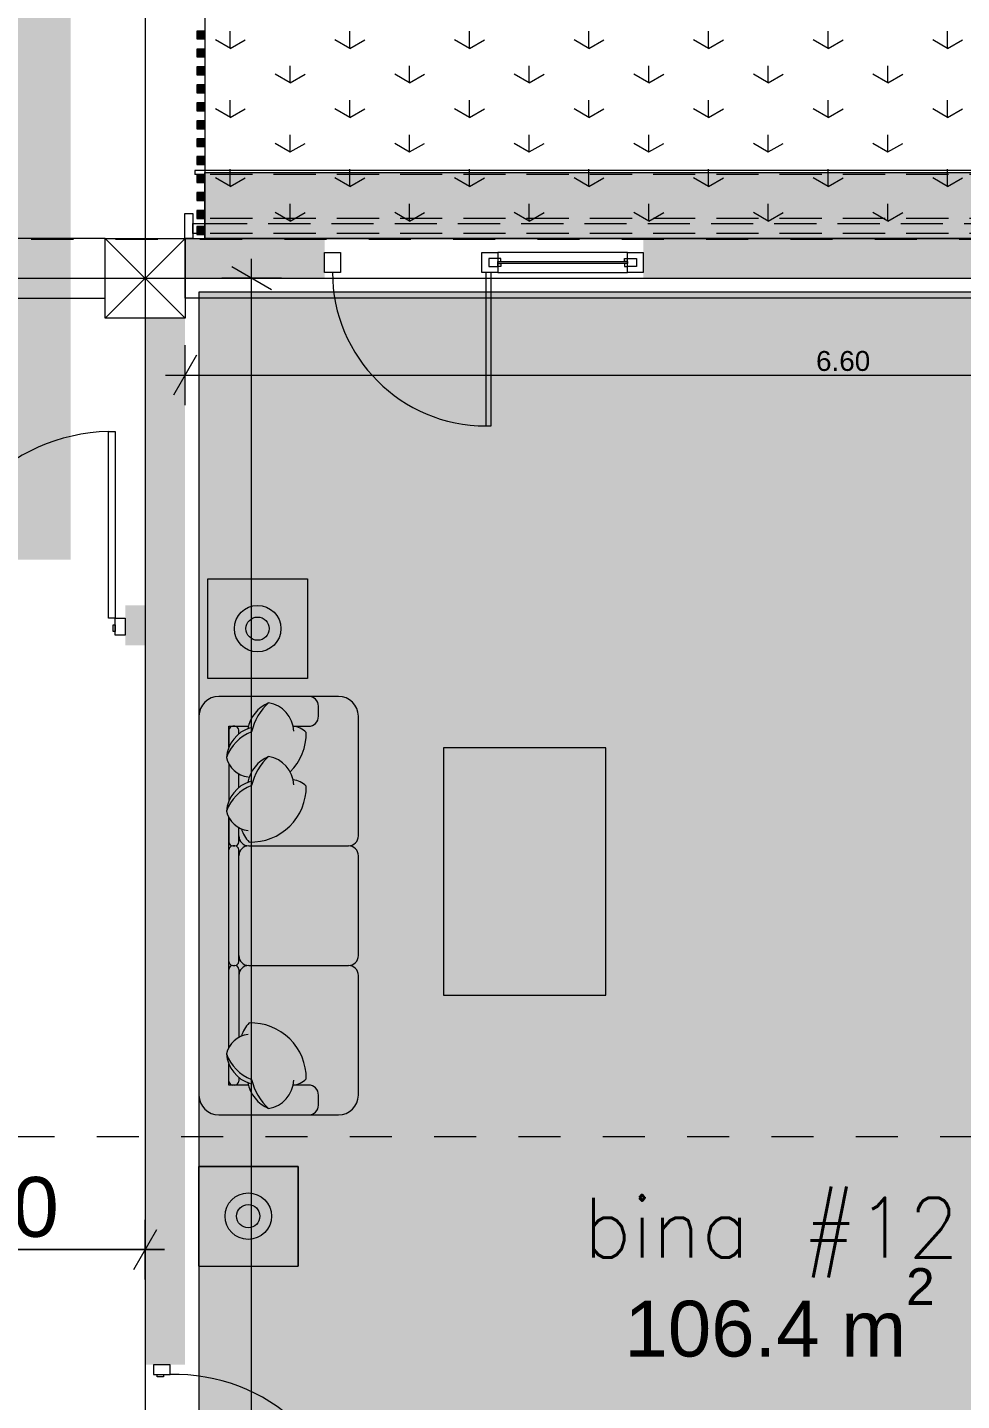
# Model space of a CAD drawing. Header units: millimetres. Extents: x 475616349 to 476941521, y 4620115302 to 4621446928.
# Drawn here: x 476511016 to 476515704, y 4620394034 to 4620400922 of the extents above; entities that cross this region are included whole.
import ezdxf

# ---------------------------------------------------------------- set-up
doc = ezdxf.new("R2010")
doc.units = ezdxf.units.MM
doc.header["$MEASUREMENT"] = 0
doc.linetypes.add('Dashed', pattern=[423.333333, 211.666667, -211.666667])
doc.linetypes.add('Hidden Line', pattern=[317.5, 211.666667, -105.833333])
for name, color, linetype, lineweight in [('2D Drafting - General_Pen_No__1_Pen_No__7', 7, 'Continuous', 0), ('2D Drafting - General_Pen_No__1_Pen_No__7_Pen_No__7', 7, 'Continuous', 0), ('2D Drafting - General_Pen_No__250_Pen_No__7_Pen_No__7', 7, 'Continuous', 0), ('2D Drafting - General_Pen_No__7_Pen_No__7_Pen_No__7', 7, 'Continuous', 0), ('Annotation - Text_Pen_No__7_Pen_No__142', 142, 'Continuous', 0), ('Doors_Pen_No__7_Pen_No__7', 7, 'Continuous', 0), ('Doors_Pen_No__7_Pen_No__7_Pen_No__7', 7, 'Continuous', 0), ('G-Anno-Nplt_Pen_No__142', 142, 'Continuous', 0), ('G-Anno-Nplt_Pen_No__151', 151, 'Continuous', 0), ('G-Anno-Nplt_Pen_No__4', 7, 'Continuous', 0), ('G-Anno-Nplt_Pen_No__7', 7, 'Continuous', 0), ('kar-panjara_Pen_No__7_Pen_No__7_Pen_No__7', 7, 'Continuous', 0), ('New_0_Pen_No__250_Pen_No__255', 255, 'Continuous', 0), ('New_0_Pen_No__250_Pen_No__7', 7, 'Continuous', 0), ('New_0_Pen_No__5', 5, 'Continuous', 0), ('New_0_Pen_No__7', 7, 'Continuous', 0), ('New_2D Drafting - General_Pen_No__250_Pen_No__7_Pen_No__112', 112, 'Continuous', 0), ('New_2D Drafting - General_Pen_No__250_Pen_No__7_Pen_No__4', 7, 'Continuous', 0), ('New_Interior - Furniture _Pen_No__250', 7, 'Continuous', 0), ('New_Interior - Furniture _Pen_No__255', 255, 'Continuous', 0), ('New_shenobebi_Pen_No__1', 1, 'Continuous', 0), ('zoma_Pen_No__4', 7, 'Continuous', 0), ('zoma_Pen_No__5_Pen_No__5', 5, 'Continuous', 0)]:
    doc.layers.add(name, color=color, linetype=linetype, lineweight=lineweight)
doc.layers.add('New_2D Drafting - General_Pen_No__250_Pen_No__7_Pen_No__15', color=7, linetype='Continuous', lineweight=0, true_color=0xf8d731)
doc.layers.add('zoma', color=7, linetype='Continuous')
doc.styles.add('GENERATED_STYLE_1', font='arial.ttf')
doc.styles.add('GENERATED_STYLE_2', font='arial.ttf')
doc.dimstyles.new('GENERATED_STYLE__37', dxfattribs={"dimtxt": 300, "dimasz": 152, "dimexe": 0.18, "dimexo": 3, "dimgap": 0.09, "dimtad": 1, "dimtih": 1, "dimtoh": 1, "dimlfac": 0.001, "dimzin": 0, "dimdsep": 46, "dimtxsty": 'GENERATED_STYLE_2', "dimblk": 'ARROWHEAD_2', "dimblk1": 'ARROWHEAD_2', "dimblk2": 'ARROWHEAD_2', "dimcen": 0.09, "dimclrd": 7, "dimclre": 7, "dimclrt": 7, "dimadec": 0, "dimazin": 0, "dimtfac": 1, "dimtdec": 4, "dimtmove": 0, "dimatfit": 3, "dimfxl": 1, "dimtolj": 1, "dimtzin": 0, "dimarcsym": 0})
doc.dimstyles.new('GENERATED_STYLE__38', dxfattribs={"dimtxt": 300, "dimasz": 152, "dimexe": 0.18, "dimexo": 3, "dimgap": 0.09, "dimtad": 1, "dimlfac": 0.001, "dimzin": 0, "dimdsep": 46, "dimtxsty": 'GENERATED_STYLE_2', "dimblk": 'ARROWHEAD_2', "dimblk1": 'ARROWHEAD_2', "dimblk2": 'ARROWHEAD_2', "dimcen": 0.09, "dimclrd": 7, "dimclre": 7, "dimclrt": 7, "dimadec": 0, "dimazin": 0, "dimtfac": 1, "dimtdec": 4, "dimtmove": 0, "dimatfit": 3, "dimfxl": 1, "dimtolj": 1, "dimtzin": 0, "dimarcsym": 0})
doc.dimstyles.new('GENERATED_STYLE__41', dxfattribs={"dimtxt": 100, "dimasz": 152, "dimexe": 0.18, "dimexo": 3, "dimgap": 0.09, "dimtad": 1, "dimtih": 1, "dimtoh": 1, "dimlfac": 0.001, "dimzin": 0, "dimdsep": 46, "dimtxsty": 'GENERATED_STYLE_2', "dimblk": 'ARROWHEAD_2', "dimblk1": 'ARROWHEAD_2', "dimblk2": 'ARROWHEAD_2', "dimcen": 0.09, "dimclrd": 7, "dimclre": 7, "dimclrt": 7, "dimadec": 0, "dimazin": 0, "dimtfac": 1, "dimtdec": 4, "dimtmove": 0, "dimatfit": 3, "dimfxl": 1, "dimtolj": 1, "dimtzin": 0, "dimarcsym": 0})
doc.dimstyles.new('GENERATED_STYLE__43', dxfattribs={"dimtxt": 100, "dimasz": 152, "dimexe": 0.18, "dimexo": 3, "dimgap": 0.09, "dimtad": 1, "dimlfac": 0.001, "dimzin": 0, "dimdsep": 46, "dimtxsty": 'GENERATED_STYLE_2', "dimblk": 'ARROWHEAD_2', "dimblk1": 'ARROWHEAD_2', "dimblk2": 'ARROWHEAD_2', "dimcen": 0.09, "dimclrd": 7, "dimclre": 7, "dimclrt": 7, "dimadec": 0, "dimazin": 0, "dimtfac": 1, "dimtdec": 4, "dimtmove": 0, "dimatfit": 3, "dimfxl": 1, "dimtolj": 1, "dimtzin": 0, "dimarcsym": 0})

# ---------------------------------------------------------------- blocks, each defined once
blk = doc.blocks.new('*D1861', base_point=(476577134.1, 4620325125.7))
at = {"layer": 'zoma_Pen_No__4', "color": 7, "linetype": 'Continuous', "lineweight": 0, "transparency": 16777216}
for p, q in [((476509907.9, 4620394641), (476509907.9, 4620394941)), ((476511607.1, 4620394641), (476511607.1, 4620394941)), ((476509965.7, 4620394891), (476509850.2, 4620394691)), ((476511549.4, 4620394691), (476511664.9, 4620394891)), ((476509810.1, 4620394791), (476509907.9, 4620394791)), ((476509907.9, 4620394791), (476511607.1, 4620394791)), ((476511607.1, 4620394791), (476511704.9, 4620394791))]:
    blk.add_line(p, q, dxfattribs=at)
at = {"layer": 'zoma_Pen_No__4', "color": 7, "lineweight": 0, "transparency": 16777216, "insert": (476510358.4, 4620394851), "char_height": 300, "attachment_point": 7, "style": 'GENERATED_STYLE_2'}
blk.add_mtext('\\A1;{\\pql;\\fArial CYR|b0|i0|c204|p34;1.70}', dxfattribs=at)
blk = doc.blocks.new('ARROWHEAD_2')
at = {"color": 0, "linetype": 'Continuous', "lineweight": 0}
for p, q in [((-0.378, -0.655), (0.378, 0.655)), ((0, 0), (-1, 0))]:
    blk.add_line(p, q, dxfattribs=at)
blk = doc.blocks.new('*D1878', base_point=(476577134.1, 4620325125.7))
at = {"layer": 'zoma_Pen_No__4', "color": 7, "linetype": 'Continuous', "lineweight": 0, "transparency": 16777216}
for p, q in [((476509907.9, 4620394941), (476509907.9, 4620394641)), ((476511607.1, 4620394941), (476511607.1, 4620394641)), ((476509965.7, 4620394891), (476509850.2, 4620394691)), ((476511549.4, 4620394691), (476511664.9, 4620394891)), ((476509907.9, 4620394791), (476509810.1, 4620394791)), ((476511607.1, 4620394791), (476509907.9, 4620394791)), ((476511704.9, 4620394791), (476511607.1, 4620394791))]:
    blk.add_line(p, q, dxfattribs=at)
at = {"layer": 'zoma_Pen_No__4', "color": 7, "lineweight": 0, "transparency": 16777216, "insert": (476510358.4, 4620394851), "char_height": 300, "attachment_point": 7, "style": 'GENERATED_STYLE_2'}
blk.add_mtext('\\A1;{\\pql;\\fArial CYR|b0|i0|c204|p34;1.70}', dxfattribs=at)
blk = doc.blocks.new('*D1879', base_point=(476577134.1, 4620325125.7))
at = {"layer": 'zoma_Pen_No__4', "color": 7, "linetype": 'Continuous', "lineweight": 0, "transparency": 16777216}
for p, q in [((476531324.7, 4620394423.5), (476531324.7, 4620394521.3)), ((476531424.7, 4620394365.7), (476531224.7, 4620394481.2)), ((476531474.7, 4620394423.5), (476531174.7, 4620394423.5)), ((476531324.7, 4620392863.5), (476531324.7, 4620394423.5)), ((476531224.7, 4620392921.2), (476531424.7, 4620392805.7)), ((476531474.7, 4620392863.5), (476531174.7, 4620392863.5)), ((476531324.7, 4620392765.7), (476531324.7, 4620392863.5))]:
    blk.add_line(p, q, dxfattribs=at)
at = {"layer": 'zoma_Pen_No__4', "color": 7, "lineweight": 0, "transparency": 16777216, "insert": (476531264.7, 4620393244.4), "char_height": 300, "attachment_point": 7, "rotation": 90, "style": 'GENERATED_STYLE_2'}
blk.add_mtext('\\A1;{\\pql;\\fArial CYR|b0|i0|c204|p34;1.56}', dxfattribs=at)
blk = doc.blocks.new('*D1905', base_point=(476577134.1, 4620325125.7))
at = {"layer": 'zoma_Pen_No__4', "color": 7, "linetype": 'Continuous', "lineweight": 0, "transparency": 16777216}
for p, q in [((476511807.1, 4620399027.5), (476511807.1, 4620399327.5)), ((476518407.1, 4620399027.5), (476518407.1, 4620399327.5)), ((476511864.9, 4620399277.5), (476511749.4, 4620399077.5)), ((476518349.4, 4620399077.5), (476518464.9, 4620399277.5)), ((476511709.3, 4620399177.5), (476511807.1, 4620399177.5)), ((476511807.1, 4620399177.5), (476518407.1, 4620399177.5)), ((476518407.1, 4620399177.5), (476518504.9, 4620399177.5))]:
    blk.add_line(p, q, dxfattribs=at)
at = {"layer": 'zoma_Pen_No__4', "color": 7, "lineweight": 0, "transparency": 16777216, "insert": (476514974.1, 4620399197.5), "char_height": 100, "attachment_point": 7, "style": 'GENERATED_STYLE_2'}
blk.add_mtext('\\A1;{\\pql;\\fArial CYR|b0|i0|c204|p34;6.60}', dxfattribs=at)
blk = doc.blocks.new('*D1906', base_point=(476577134.1, 4620325125.7))
at = {"layer": 'zoma_Pen_No__4', "color": 7, "linetype": 'Continuous', "lineweight": 0, "transparency": 16777216}
for p, q in [((476512141.2, 4620399663.5), (476512141.2, 4620399761.3)), ((476512241.2, 4620399605.7), (476512041.2, 4620399721.2)), ((476512291.2, 4620399663.5), (476511991.2, 4620399663.5)), ((476512141.2, 4620383963.3), (476512141.2, 4620399663.5)), ((476512041.2, 4620384021), (476512241.2, 4620383905.6)), ((476512291.2, 4620383963.3), (476511991.2, 4620383963.3)), ((476512141.2, 4620383865.5), (476512141.2, 4620383963.3))]:
    blk.add_line(p, q, dxfattribs=at)
at = {"layer": 'zoma_Pen_No__4', "color": 7, "lineweight": 0, "transparency": 16777216, "insert": (476512121.2, 4620391642.4), "char_height": 100, "attachment_point": 7, "rotation": 90, "style": 'GENERATED_STYLE_2'}
blk.add_mtext('\\A1;{\\pql;\\fArial CYR|b0|i0|c204|p34;15.70}', dxfattribs=at)

msp = doc.modelspace()

# ---------------------------------------------------------------- hatches: boundary and pattern name
at = {"layer": '2D Drafting - General_Pen_No__250_Pen_No__7_Pen_No__7', "linetype": 'Continuous', "lineweight": 0}
for points in [[(476511807.131, 4620399663.476), (476512507.129, 4620399663.476), (476512507.129, 4620399863.476), (476511807.131, 4620399863.476)], [(476514107.129, 4620399663.476), (476515807.128, 4620399663.476), (476515807.128, 4620399863.476), (476514107.129, 4620399863.476)], [(476511607.131, 4620399463.476), (476511607.131, 4620394213.476), (476511807.131, 4620394213.476), (476511807.131, 4620399463.476)], [(476511507.216, 4620397823.103), (476511607.131, 4620397823.103), (476511607.131, 4620398023.103), (476511507.216, 4620398023.103)]]:
    msp.add_hatch(color=7, dxfattribs=at).paths.add_polyline_path(points)
at = {"layer": 'G-Anno-Nplt_Pen_No__151', "linetype": 'Continuous', "lineweight": 0, "true_color": 0x1f2f3f}
msp.add_hatch(color=169, dxfattribs=at).paths.add_polyline_path([(476511607.131, 4620390495.552), (476511677.131, 4620390495.552), (476511677.131, 4620389533.476), (476511876.341, 4620389533.476), (476511876.341, 4620388993.476), (476511677.131, 4620388993.476), (476511677.131, 4620384033.48), (476515277.307, 4620384033.48), (476515277.307, 4620382433.535), (476517937.131, 4620382433.535), (476517937.131, 4620382783.606), (476518237.131, 4620382783.606), (476518237.131, 4620383333.476), (476518337.131, 4620383333.476), (476518337.131, 4620388993.476), (476518237.131, 4620388993.476), (476518237.131, 4620389533.476), (476518337.131, 4620389533.476), (476518337.131, 4620390829.039), (476518407.131, 4620390829.039), (476518407.131, 4620392563.476), (476518337.13, 4620392563.476), (476518307.131, 4620392563.476), (476518307.131, 4620392793.476), (476517937.131, 4620392793.476), (476517937.131, 4620393623.664), (476518337.13, 4620393623.664), (476518337.13, 4620399393.476), (476518237.131, 4620399393.476), (476518237.131, 4620399593.476), (476511877.131, 4620399593.476), (476511877.131, 4620392733.476), (476512177.131, 4620392733.476), (476512177.131, 4620392397.28), (476512107.131, 4620392397.28), (476512107.131, 4620392092.458), (476511607.131, 4620392092.458)])
at = {"layer": 'New_0_Pen_No__250_Pen_No__255', "linetype": 'Continuous', "lineweight": 0}
for points in [[(476511907.131, 4620400903.772), (476511866.835, 4620400903.772), (476511866.835, 4620400864.119), (476511907.131, 4620400864.119)], [(476511907.131, 4620400813.772), (476511866.835, 4620400813.772), (476511866.835, 4620400774.119), (476511907.131, 4620400774.119)], [(476511907.131, 4620400723.772), (476511866.835, 4620400723.772), (476511866.835, 4620400684.119), (476511907.131, 4620400684.119)], [(476511907.131, 4620400633.772), (476511866.835, 4620400633.772), (476511866.835, 4620400594.119), (476511907.131, 4620400594.119)], [(476511907.131, 4620400543.772), (476511866.835, 4620400543.772), (476511866.835, 4620400504.119), (476511907.131, 4620400504.119)], [(476511907.131, 4620400453.772), (476511866.835, 4620400453.772), (476511866.835, 4620400414.119), (476511907.131, 4620400414.119)], [(476511907.131, 4620400363.772), (476511866.835, 4620400363.772), (476511866.835, 4620400324.119), (476511907.131, 4620400324.119)], [(476511907.131, 4620400273.772), (476511866.835, 4620400273.772), (476511866.835, 4620400234.119), (476511907.131, 4620400234.119)], [(476511907.131, 4620400183.772), (476511866.835, 4620400183.772), (476511866.835, 4620400144.119), (476511907.131, 4620400144.119)], [(476511907.131, 4620400093.772), (476511866.835, 4620400093.772), (476511866.835, 4620400054.119), (476511907.131, 4620400054.119)], [(476511907.131, 4620400003.772), (476511866.835, 4620400003.772), (476511866.835, 4620399964.119), (476511907.131, 4620399964.119)], [(476511907.131, 4620399923.129), (476511866.835, 4620399923.129), (476511866.835, 4620399883.475), (476511907.131, 4620399883.475)]]:
    msp.add_hatch(color=255, dxfattribs=at).paths.add_polyline_path(points)
at = {"layer": 'New_2D Drafting - General_Pen_No__250_Pen_No__7_Pen_No__112', "linetype": 'Continuous', "lineweight": 0}
h = msp.add_hatch(dxfattribs=at)
h.set_pattern_fill('GRASS', color=112, style=0, pattern_type=2)
h.set_pattern_definition([(90, (476577134.1, 4620325125.74), (-600, 0), [86.6025, -259.8076]), (90, (476577434.1, 4620325298.95), (-600, 0), [86.6025, -259.8076]), (30, (476577134.1, 4620325125.74), (-300, 519.6152), [86.6025, -259.8076]), (30, (476577134.1, 4620325472.15), (-300, 519.6152), [86.6025, -259.8076]), (150, (476577134.1, 4620325125.74), (300, 519.6152), [86.6025, -259.8076]), (150, (476577134.1, 4620325472.15), (300, 519.6152), [86.6025, -259.8076])])
h.paths.add_polyline_path([(476518486.983, 4620399863.339), (476518486.983, 4620402463.476), (476511907.131, 4620402463.476), (476511907.131, 4620399863.339)])
at = {"layer": 'New_2D Drafting - General_Pen_No__250_Pen_No__7_Pen_No__15', "linetype": 'Continuous', "lineweight": 0, "true_color": 0x7c6b18}
msp.add_hatch(color=46, dxfattribs=at).paths.add_polyline_path([(476491806.738, 4620405217.052), (476491806.738, 4620404217.052), (476510232.4, 4620404217.052), (476510232.4, 4620398252.138), (476511232.4, 4620398252.138), (476511232.4, 4620404217.052), (476525956.471, 4620404217.052), (476525956.471, 4620398252.138), (476526956.471, 4620398252.138), (476526956.471, 4620402717.052), (476526956.471, 4620405217.052)])
at = {"layer": 'New_Interior - Furniture _Pen_No__255', "linetype": 'Continuous', "lineweight": 0}
msp.add_hatch(color=255, dxfattribs=at).paths.add_polyline_path([(476518495.635, 4620399863.476), (476518495.635, 4620400193.825), (476511906.883, 4620400193.825), (476511906.883, 4620399863.476)])

# ---------------------------------------------------------------- linework, layer by layer
at = {"layer": '2D Drafting - General_Pen_No__1_Pen_No__7', "color": 7, "linetype": 'Continuous', "lineweight": 0}
for p, q in [((476511407.131, 4620399463.476), (476511807.131, 4620399863.476)), ((476511807.131, 4620399463.476), (476511407.131, 4620399863.476))]:
    msp.add_line(p, q, dxfattribs=at)
at = {"layer": '2D Drafting - General_Pen_No__1_Pen_No__7', "color": 7, "linetype": 'Continuous', "lineweight": 0, "flags": 128}
for points in [[(476504907.131, 4620399563.476), (476511407.131, 4620399563.476), (476511407.131, 4620399863.476), (476504907.131, 4620399863.476)], [(476511807.131, 4620399463.476), (476511407.131, 4620399463.476), (476511407.131, 4620399863.476), (476511807.131, 4620399863.476)], [(476518307.131, 4620399563.476), (476511807.131, 4620399563.476), (476511807.131, 4620399863.476), (476518307.131, 4620399863.476)]]:
    msp.add_lwpolyline(points, close=True, dxfattribs=at)
at = {"layer": '2D Drafting - General_Pen_No__1_Pen_No__7_Pen_No__7', "color": 7, "linetype": 'Continuous', "lineweight": 0}
msp.add_arc((476511758.162, 4620393271.198), 893.239, 1.603806, 91.603806, dxfattribs=at)
at = {"layer": '2D Drafting - General_Pen_No__7_Pen_No__7_Pen_No__7', "color": 7, "linetype": 'Continuous', "lineweight": 0, "flags": 128}
msp.add_lwpolyline([(476514027.129, 4620399793.28), (476513377.129, 4620399793.252), (476513377.133, 4620399693.313), (476514027.133, 4620399693.341)], close=True, dxfattribs=at)
at = {"layer": '2D Drafting - General_Pen_No__7_Pen_No__7_Pen_No__7', "color": 7, "linetype": 'Continuous', "lineweight": 0}
msp.add_arc((476513317.444, 4620399693.3), 770.311, 180.005711, 270.0025313, dxfattribs=at)
at = {"layer": 'Doors_Pen_No__7_Pen_No__7', "color": 7, "linetype": 'Continuous', "lineweight": 0, "flags": 128}
for points in [[(476511456.825, 4620397957.77), (476511423.492, 4620397957.77), (476511423.492, 4620398895.659), (476511456.825, 4620398895.659)], [(476511507.214, 4620397873.103), (476511456.825, 4620397873.103), (476511456.825, 4620397957.77), (476511507.214, 4620397957.77)], [(476511456.825, 4620397891.103), (476511445.714, 4620397891.103), (476511445.714, 4620397924.437), (476511456.825, 4620397924.437)]]:
    msp.add_lwpolyline(points, close=True, dxfattribs=at)
at = {"layer": 'Doors_Pen_No__7_Pen_No__7_Pen_No__7', "color": 7, "linetype": 'Continuous', "lineweight": 0, "flags": 128}
for points in [[(476513344.111, 4620399693.301), (476513317.444, 4620399693.3), (476513317.478, 4620398922.988), (476513344.145, 4620398922.99)], [(476511648.495, 4620394213.476), (476511648.495, 4620394164.087), (476511733.162, 4620394164.087), (476511733.162, 4620394213.476)], [(476511666.495, 4620394152.976), (476511666.495, 4620394164.087), (476511699.829, 4620394164.087), (476511699.829, 4620394152.976)]]:
    msp.add_lwpolyline(points, close=True, dxfattribs=at)
at = {"layer": 'G-Anno-Nplt_Pen_No__4', "color": 7, "linetype": 'Continuous', "lineweight": 0, "flags": 128}
msp.add_lwpolyline([(476518337.13, 4620393623.664), (476518337.13, 4620399393.476), (476518237.131, 4620399393.476), (476518237.131, 4620399593.476), (476511877.131, 4620399593.476), (476511877.131, 4620392733.476)], dxfattribs=at)
at = {"layer": 'G-Anno-Nplt_Pen_No__7', "color": 7, "linetype": 'Continuous', "lineweight": 0}
msp.add_arc((476511452.063, 4620397949.48), 946.61, 91.7295795, 178.6266036, dxfattribs=at)
at = {"layer": 'kar-panjara_Pen_No__7_Pen_No__7_Pen_No__7', "color": 7, "linetype": 'Continuous', "lineweight": 0, "flags": 128}
for points in [[(476512507.129, 4620399793.231), (476512587.129, 4620399793.235), (476512587.133, 4620399693.235), (476512507.133, 4620399693.231)], [(476513297.129, 4620399793.309), (476513377.129, 4620399793.313), (476513377.133, 4620399693.313), (476513297.133, 4620399693.309)], [(476513332.132, 4620399723.311), (476513377.132, 4620399723.313), (476513377.131, 4620399738.313), (476513377.131, 4620399748.313), (476513392.131, 4620399748.313), (476513392.13, 4620399763.313), (476513332.13, 4620399763.311)], [(476514027.131, 4620399738.341), (476513377.131, 4620399738.313), (476513377.131, 4620399748.313), (476514027.131, 4620399748.341)], [(476514072.132, 4620399723.343), (476514027.132, 4620399723.341), (476514027.131, 4620399738.341), (476514027.131, 4620399748.341), (476514012.131, 4620399748.341), (476514012.13, 4620399763.341), (476514072.13, 4620399763.343)], [(476514027.129, 4620399793.28), (476514107.129, 4620399793.284), (476514107.133, 4620399693.284), (476514027.133, 4620399693.28)], [(476513392.132, 4620399723.313), (476513377.132, 4620399723.313), (476513377.131, 4620399738.313), (476513392.131, 4620399738.313)], [(476514012.132, 4620399723.341), (476514027.132, 4620399723.341), (476514027.131, 4620399738.341), (476514012.131, 4620399738.341)]]:
    msp.add_lwpolyline(points, close=True, dxfattribs=at)
at = {"layer": 'New_0_Pen_No__250_Pen_No__7', "color": 7, "linetype": 'Continuous', "lineweight": 0, "flags": 128}
for points in [[(476511907.131, 4620400903.772), (476511866.835, 4620400903.772), (476511866.835, 4620400864.119), (476511907.131, 4620400864.119)], [(476511907.131, 4620400813.772), (476511866.835, 4620400813.772), (476511866.835, 4620400774.119), (476511907.131, 4620400774.119)], [(476511907.131, 4620400723.772), (476511866.835, 4620400723.772), (476511866.835, 4620400684.119), (476511907.131, 4620400684.119)], [(476511907.131, 4620400633.772), (476511866.835, 4620400633.772), (476511866.835, 4620400594.119), (476511907.131, 4620400594.119)], [(476511907.131, 4620400543.772), (476511866.835, 4620400543.772), (476511866.835, 4620400504.119), (476511907.131, 4620400504.119)], [(476511907.131, 4620400453.772), (476511866.835, 4620400453.772), (476511866.835, 4620400414.119), (476511907.131, 4620400414.119)], [(476511907.131, 4620400363.772), (476511866.835, 4620400363.772), (476511866.835, 4620400324.119), (476511907.131, 4620400324.119)], [(476511907.131, 4620400273.772), (476511866.835, 4620400273.772), (476511866.835, 4620400234.119), (476511907.131, 4620400234.119)], [(476511907.131, 4620400183.772), (476511866.835, 4620400183.772), (476511866.835, 4620400144.119), (476511907.131, 4620400144.119)], [(476511907.131, 4620400093.772), (476511866.835, 4620400093.772), (476511866.835, 4620400054.119), (476511907.131, 4620400054.119)], [(476511907.131, 4620400003.772), (476511866.835, 4620400003.772), (476511866.835, 4620399964.119), (476511907.131, 4620399964.119)], [(476511907.131, 4620399923.129), (476511866.835, 4620399923.129), (476511866.835, 4620399883.475), (476511907.131, 4620399883.475)]]:
    msp.add_lwpolyline(points, close=True, dxfattribs=at)
at = {"layer": 'New_0_Pen_No__5', "color": 5, "linetype": 'Dashed', "lineweight": 0}
msp.add_lwpolyline([(476540319.517, 4620379828.279), (476517736.94, 4620379869.614), (476517737.701, 4620377898.138), (476443850.929, 4620377847.19), (476443885.171, 4620375389.541), (476416915.887, 4620375370.601), (476416915.604, 4620393128.722), (476435839.851, 4620399837.31), (476483942.245, 4620399855.884), (476540368.663, 4620399863.476)], close=True, dxfattribs=at)
at = {"layer": 'New_0_Pen_No__7', "color": 7, "linetype": 'Continuous', "lineweight": 0}
for p, q in [((476511921.407, 4620398155.94), (476512421.407, 4620398155.94)), ((476511921.407, 4620397655.94), (476511921.407, 4620398155.94)), ((476512421.407, 4620398155.94), (476512421.407, 4620397655.94)), ((476512421.407, 4620397655.94), (476511921.407, 4620397655.94)), ((476512577.131, 4620397566.356), (476511977.131, 4620397566.356)), ((476512477.131, 4620397466.356), (476512477.131, 4620397516.356)), ((476511877.131, 4620397466.356), (476511877.131, 4620395566.356)), ((476512027.131, 4620397416.356), (476512125.393, 4620397416.356)), ((476512027.131, 4620397311.17), (476512027.131, 4620397416.356)), ((476512057.131, 4620397416.356), (476512047.131, 4620397416.356)), ((476512349.663, 4620397416.356), (476512427.131, 4620397416.356)), ((476512677.131, 4620396866.356), (476512677.131, 4620397466.356)), ((476512027.131, 4620397396.356), (476512027.131, 4620397311.17)), ((476512077.131, 4620397378.2), (476512077.131, 4620397396.356)), ((476512027.131, 4620397227.988), (476512027.131, 4620397041.822)), ((476512077.131, 4620397108.852), (476512077.131, 4620397177.641)), ((476512027.131, 4620395804.724), (476512027.131, 4620396958.64)), ((476512027.131, 4620396958.64), (476512027.131, 4620396836.356)), ((476512077.131, 4620396836.356), (476512077.131, 4620396908.293)), ((476512057.131, 4620396816.356), (476512047.131, 4620396816.356)), ((476512047.131, 4620396816.356), (476512057.131, 4620396816.356)), ((476512077.131, 4620396236.356), (476512077.131, 4620396796.356)), ((476512127.131, 4620396816.356), (476512627.131, 4620396816.356)), ((476512677.131, 4620396266.356), (476512677.131, 4620396766.356)), ((476512047.131, 4620396216.356), (476512057.131, 4620396216.356)), ((476512047.131, 4620396216.356), (476512057.131, 4620396216.356)), ((476512077.131, 4620396196.356), (476512077.131, 4620395855.071)), ((476512127.131, 4620396216.356), (476512627.131, 4620396216.356)), ((476512677.131, 4620395566.356), (476512677.131, 4620396166.356)), ((476512027.131, 4620395616.356), (476512027.131, 4620395721.542)), ((476512027.131, 4620395636.356), (476512027.131, 4620395721.542)), ((476512125.393, 4620395616.356), (476512027.131, 4620395616.356)), ((476512057.131, 4620395616.356), (476512047.131, 4620395616.356)), ((476512077.131, 4620395654.512), (476512077.131, 4620395636.356)), ((476512427.131, 4620395616.356), (476512349.663, 4620395616.356)), ((476512477.131, 4620395516.356), (476512477.131, 4620395566.356)), ((476511977.131, 4620395466.356), (476512577.131, 4620395466.356)), ((476511874.414, 4620395208.631), (476512374.414, 4620395208.631)), ((476512374.414, 4620395208.631), (476512374.414, 4620394708.631))]:
    msp.add_line(p, q, dxfattribs=at)
for points in [[(476513918.527, 4620397307.63), (476513104.779, 4620397307.63), (476513104.779, 4620396066.925), (476513918.527, 4620396066.925)], [(476512374.414, 4620395208.631), (476511874.414, 4620395208.631), (476511874.414, 4620394708.631), (476512374.414, 4620394708.631)]]:
    msp.add_lwpolyline(points, close=True, dxfattribs=at)
for centre, radius in [((476512171.407, 4620397905.94), 116.667), ((476512171.407, 4620397905.94), 58.333), ((476512124.414, 4620394958.631), 116.667), ((476512124.414, 4620394958.631), 58.333)]:
    msp.add_circle(centre, radius, dxfattribs=at)
for centre, radius, start, end in [((476511977.131, 4620397466.356), 100, 90, 180), ((476512427.131, 4620397516.356), 50, 0, 90), ((476512577.131, 4620397466.356), 100, 0, 90), ((476512296.684, 4620397372.055), 176.927, 113.3151507, 169.3613332), ((476512425.598, 4620397319.223), 293.149, 132.7367709, 166.3508391), ((476512202.059, 4620397385.827), 150.728, 2.0671722, 80.6071544), ((476512184.431, 4620397245.998), 170.267, 107.2713625, 175.466822), ((476512047.131, 4620397396.356), 20, 90, 180), ((476512057.131, 4620397396.356), 20, 0, 90), ((476512337.239, 4620397303.963), 113.183, 46.1116003, 83.7097495), ((476512427.131, 4620397466.356), 50, 270, 0), ((476512221.934, 4620397182.963), 220.903, 111.5682532, 159.7406198), ((476512137.594, 4620397382.723), 278.124, 315.2882671, 0.5789324), ((476512296.684, 4620397102.707), 176.927, 113.3151507, 169.3613331), ((476512425.598, 4620397049.875), 293.149, 132.736771, 166.3508393), ((476512202.059, 4620397116.479), 150.728, 2.067172, 80.6071542), ((476512141.168, 4620397291.238), 130.403, 194.1063943, 262.2319785), ((476512184.431, 4620396976.65), 170.267, 107.2713623, 175.4668219), ((476512337.239, 4620397034.615), 113.183, 46.1116003, 83.7097495), ((476512221.934, 4620396913.615), 220.903, 111.5682529, 159.7406196), ((476512137.594, 4620397113.375), 278.124, 268.2850151, 0.5789325), ((476512141.168, 4620397021.89), 130.403, 194.106394, 262.2319787), ((476512127.131, 4620396866.356), 50, 180, 270), ((476512244.637, 4620396948.724), 161.732, 196.7792787, 224.4944741), ((476512627.131, 4620396866.356), 50, 270, 0), ((476512047.131, 4620396836.356), 20, 180, 270), ((476512047.131, 4620396796.356), 20, 90, 180), ((476512057.131, 4620396836.356), 20, 270, 0), ((476512057.131, 4620396796.356), 20, 0, 90), ((476512127.131, 4620396766.356), 50, 90, 180), ((476512627.131, 4620396766.356), 50, 0, 90), ((476512047.131, 4620396236.356), 20, 180, 270), ((476512057.131, 4620396236.356), 20, 270, 0), ((476512127.131, 4620396266.356), 50, 180, 270), ((476512627.131, 4620396266.356), 50, 270, 0), ((476512047.131, 4620396196.356), 20, 90, 180), ((476512057.131, 4620396196.356), 20, 0, 90), ((476512127.131, 4620396166.356), 50, 90, 180), ((476512627.131, 4620396166.356), 50, 0, 90), ((476512244.637, 4620395814.64), 161.732, 135.5055255, 163.220721), ((476512137.594, 4620395649.989), 278.124, 359.4210672, 91.7149844), ((476512141.168, 4620395741.475), 130.403, 97.7680208, 165.8936054), ((476512184.431, 4620395786.714), 170.267, 184.5331775, 252.728637), ((476512221.934, 4620395849.749), 220.903, 200.2593797, 248.4317465), ((476512047.131, 4620395636.356), 20, 180, 270), ((476512057.131, 4620395636.356), 20, 270, 0), ((476512296.684, 4620395660.657), 176.927, 190.6386663, 246.6848488), ((476512425.598, 4620395713.49), 293.149, 193.6491603, 227.2632286), ((476512202.059, 4620395646.885), 150.728, 279.3928452, 357.9328273), ((476512337.239, 4620395728.749), 113.183, 276.2902503, 313.8883997), ((476512427.131, 4620395566.356), 50, 0, 90), ((476511977.131, 4620395566.356), 100, 180, 270), ((476512577.131, 4620395566.356), 100, 270, 0), ((476512427.131, 4620395516.356), 50, 270, 0)]:
    msp.add_arc(centre, radius, start, end, dxfattribs=at)
at = {"layer": 'New_2D Drafting - General_Pen_No__250_Pen_No__7_Pen_No__4', "color": 7, "linetype": 'Continuous', "lineweight": 0, "flags": 128}
msp.add_lwpolyline([(476518486.983, 4620399863.339), (476518486.983, 4620402463.476), (476511907.131, 4620402463.476), (476511907.131, 4620399863.339)], close=True, dxfattribs=at)
at = {"layer": 'New_Interior - Furniture _Pen_No__250', "color": 7, "linetype": 'Continuous', "lineweight": 0}
for p, q in [((476518545.635, 4620400203.825), (476511856.883, 4620400203.825)), ((476511856.883, 4620400203.825), (476511856.883, 4620400183.825)), ((476511906.883, 4620400183.825), (476511856.883, 4620400183.825)), ((476511806.883, 4620399863.476), (476511806.883, 4620399988.476)), ((476511806.883, 4620399988.476), (476511846.883, 4620399988.476)), ((476511846.883, 4620399988.476), (476511846.883, 4620399863.476)), ((476511846.883, 4620399888.476), (476511846.883, 4620399938.476)), ((476511846.883, 4620399938.476), (476511906.883, 4620399938.476)), ((476511906.883, 4620399888.476), (476511846.883, 4620399888.476)), ((476511906.883, 4620399938.476), (476511906.883, 4620399888.476)), ((476511846.883, 4620399863.476), (476511806.883, 4620399863.476))]:
    msp.add_line(p, q, dxfattribs=at)
at = {"layer": 'New_Interior - Furniture _Pen_No__250', "color": 7, "linetype": 'Hidden Line', "lineweight": 0}
for p, q in [((476518495.635, 4620400183.825), (476511906.883, 4620400183.825)), ((476518495.635, 4620399963.476), (476511906.883, 4620399963.476)), ((476511906.883, 4620399888.476), (476511906.883, 4620399938.476)), ((476511906.883, 4620399938.476), (476518495.635, 4620399938.476)), ((476518495.635, 4620399888.476), (476511906.883, 4620399888.476))]:
    msp.add_line(p, q, dxfattribs=at)
at = {"layer": 'New_Interior - Furniture _Pen_No__250', "color": 7, "linetype": 'Continuous', "lineweight": 0}
msp.add_lwpolyline([(476518495.635, 4620399863.476), (476511906.883, 4620399863.476), (476511906.883, 4620400193.825), (476518495.635, 4620400193.825)], close=True, dxfattribs=at)
at = {"layer": 'New_shenobebi_Pen_No__1', "color": 1, "linetype": 'Dashed', "lineweight": 0}
msp.add_lwpolyline([(476493160.331, 4620395359.178), (476544233.545, 4620395359.178)], dxfattribs=at)
at = {"layer": 'zoma_Pen_No__5_Pen_No__5', "color": 5, "linetype": 'Continuous', "lineweight": 0}
for p, q in [((476511607.131, 4620403989.287), (476511607.131, 4620380413.92)), ((476493726.58, 4620399663.476), (476543612.961, 4620399663.476)), ((476493726.58, 4620399663.476), (476543612.961, 4620399663.476))]:
    msp.add_line(p, q, dxfattribs=at)

# ---------------------------------------------------------------- texts
at = {"layer": 'Annotation - Text_Pen_No__7_Pen_No__142', "color": 142, "linetype": 'Continuous', "lineweight": 0, "insert": (476514748.99, 4620395050.804), "char_height": 300, "attachment_point": 2}
msp.add_mtext('\\A1;{\\pqc;\\Ftxt.shx;bina #\\Ftxt.shx;1\\Ftxt.shx;2}', dxfattribs=at)
at = {"layer": 'G-Anno-Nplt_Pen_No__142', "color": 142, "lineweight": 0, "insert": (476514012.938, 4620394250.503), "char_height": 280, "attachment_point": 7, "style": 'GENERATED_STYLE_1'}
msp.add_mtext('{\\fArial|b0|i0|c0|p34;106.4 m{\\H0.66x;\\S2^  ;}}', dxfattribs=at)

# ---------------------------------------------------------------- dimensions: what is measured, and where the dimension line sits
at = {"layer": 'zoma', "color": 7, "linetype": 'Continuous', "lineweight": 0}
for base, p1, p2, dimstyle, picture, middle in [((476512141.168, 4620399663.476), (476511607.229, 4620383963.293), (476511807.131, 4620399663.476), 'GENERATED_STYLE__43', '*D1906', (476512071.168, 4620391810.414)), ((476531324.653, 4620394423.476), (476504907.131, 4620392863.476), (476504707.131, 4620394423.476), 'GENERATED_STYLE__38', '*D1879', (476531114.653, 4620393634.037))]:
    dim = msp.add_linear_dim(base=base, p1=p1, p2=p2, angle=90, dimstyle=dimstyle, dxfattribs=at)
    dim.commit()
    dim.dimension.update_dxf_attribs({"geometry": picture, "text_midpoint": middle, "dimtype": 160, "text_rotation": 90})
for base, p1, p2, dimstyle, picture, middle in [((476518407.131, 4620399177.486), (476511807.131, 4620399663.476), (476518407.131, 4620399463.476), 'GENERATED_STYLE__41', '*D1905', (476515103.984, 4620399247.486)), ((476511607.131, 4620394790.969), (476509907.92, 4620397023.487), (476511607.131, 4620397823.103), 'GENERATED_STYLE__37', '*D1861', (476510748.086, 4620395000.969))]:
    dim = msp.add_linear_dim(base=base, p1=p1, p2=p2, dimstyle=dimstyle, dxfattribs=at)
    dim.commit()
    dim.dimension.update_dxf_attribs({"geometry": picture, "text_midpoint": middle, "dimtype": 160})
dim = msp.add_linear_dim(base=(476509907.92, 4620394790.969), p1=(476511607.131, 4620397823.103), p2=(476509907.92, 4620397023.487), angle=180, dimstyle='GENERATED_STYLE__37', dxfattribs=at)
dim.commit()
dim.dimension.update_dxf_attribs({"geometry": '*D1878', "text_midpoint": (476510748.086, 4620395000.969), "dimtype": 160})

doc.saveas('drawing.dxf')
